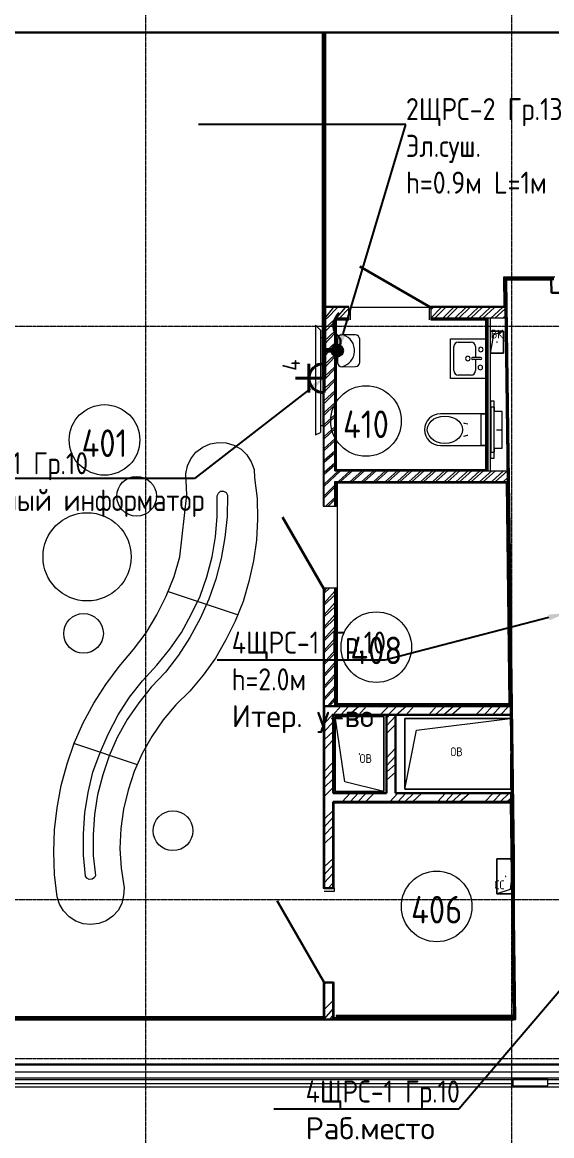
# Model space of a CAD drawing. Header units: millimetres. Extents: x -32 to 417638015, y -35 to 175284279.
# Drawn here: x 417392269 to 417398270, y 175230904 to 175243525 of the extents above; entities that cross this region are included whole.
import ezdxf
from ezdxf import colors
from ezdxf.entities.mleader import LeaderData, LeaderLine
from ezdxf.math import Vec2, Vec3

# ---------------------------------------------------------------- set-up
doc = ezdxf.new("R2010")
doc.units = ezdxf.units.MM
doc.linetypes.add('ADSK_Линия сетки', pattern=[25, 20, -2.5, 0, -2.5])
for name, color, linetype, lineweight in [('_ЭМ_гофра', 5, 'Continuous', 60), ('Аннотация', 7, 'Continuous', 18), ('Двери', 7, 'Continuous', 9), ('Обобщенные модели', 7, 'Continuous', 18), ('Оси', 253, 'Continuous', 9), ('Перекрытие', 7, 'Continuous', 18), ('Сантехника', 7, 'Continuous', 18), ('Стены наружные', 7, 'Continuous', 18), ('Стены несущие', 7, 'Continuous', 30), ('Стены отделка', 7, 'Continuous', 30), ('Стены штриховка', 7, 'Continuous', 9), ('ТХ', 5, 'Continuous', 0), ('ТХ_Задание ЭОМ_СС', 6, 'Continuous', 0), ('ШТРИХОВКА', 252, 'Continuous', 15), ('ЭМ', 5, 'Continuous', 40), ('ЭМ_Лоток 1_2', 162, 'Continuous', 30), ('ЭОМ_Кабель Быт. розеток', 5, 'Continuous', 30), ('ЭОМ_Кабельный вывод', 1, 'Continuous', 35)]:
    doc.layers.add(name, color=color, linetype=linetype, lineweight=lineweight)
doc.layers.add('_ЭМ_Надписи', color=7, linetype='Continuous')
doc.layers.add('Линии', color=7, linetype='Continuous', lineweight=9, true_color=0x00a600)
doc.styles.add('GOST Common', font='GOST_Common.ttf', dxfattribs={"width": 0.9, "height": 349.9999999999996})
doc.styles.add('GOST Common_4', font='GOST_Common.ttf', dxfattribs={"width": 0.9, "height": 199.9999999999999})
doc.styles.add('ЭОМ', font='isocpeur.ttf', dxfattribs={"width": 0.85, "height": 250})
doc.linetypes.add('Cable in the tray', pattern='A,5,[130,ltypeshp.shx,S=1,R=0,X=0,Y=0],1.5,[130,ltypeshp.shx,S=1.5,R=90,X=0,Y=-1],1,[130,ltypeshp.shx,S=1,R=0,X=0.5,Y=0],5', length=12.5)
pattern_1 = [(45, (591.9394108331762, 243.9018102923292), (-269.4076836320746, 269.4076836320746), []), (45, (681.7420108331135, 243.9018102923292), (-269.4076836320746, 269.4076836320746), []), (45, (771.5446108331671, 243.9018102923292), (-269.4076836320746, 269.4076836320746), []), (45, (861.3474108331138, 243.9018102923292), (-269.4076836320746, 269.4076836320746), [])]

# ---------------------------------------------------------------- blocks, each defined once
blk = doc.blocks.new('_ЭМ_ТХ2_4 Этаж')
at = {"layer": 'ТХ', "color": 8}
for p, q in [((11396.96538621645, 8259.01094067283), (11426.96538621645, 8259.01094067283)), ((11426.96538621645, 7259.01094067283), (11426.96538621645, 8259.01094067283)), ((11396.96538621645, 7259.01094067283), (11426.96538621645, 7259.01094067283)), ((9927.558071790816, 6883.133984066386), (9984.417241203511, 6957.763812699806)), ((9984.417241203511, 6957.763812699806), (10062.03015762352, 7012.803969241344)), ((10062.03015762352, 7012.803969241344), (10144.79057717347, 7050.910072500585)), ((10144.79057717347, 7050.910072500585), (10235.93615612012, 7067.516656805485)), ((10235.93615612012, 7067.516656805485), (10327.66377252468, 7063.951531560728)), ((10327.66377252468, 7063.951531560728), (10415.40796071533, 7036.977040499201)), ((10415.40796071533, 7036.977040499201), (10495.93106442521, 6991.158649292804)), ((10495.93106442521, 6991.158649292804), (10561.42996171495, 6927.824167345898)), ((9889.542802523327, 6801.283070952079), (9927.558071790816, 6883.133984066386)), ((10561.42996171495, 6927.824167345898), (10611.90465258478, 6846.973594658557)), ((10611.90465258478, 6846.973594658557), (10645.44529017212, 6760.975518841602)), ((9870.37143340084, 6712.211073356812), (9889.542802523327, 6801.283070952079)), ((9881.921348567557, 6473.388215028404), (9870.37143340084, 6712.211073356812)), ((10645.44529017212, 6760.975518841602), (10649.68328686641, 6667.9200930324)), ((10649.68328686641, 6667.920093032415), (10678.16725531564, 6434.244737833724)), ((9802.761921251193, 5772.271315440797), (9881.921348567557, 6473.388215028404)), ((10225.42334418249, 6463.111491645075), (10238.53770373974, 6492.99616999607)), ((10225.93248114319, 6230.18190839309), (10225.42334418249, 6463.111491645075)), ((10238.53770373974, 6492.99616999607), (10262.69284150327, 6516.98757327073)), ((10262.69284150327, 6516.98757327073), (10298.47079493076, 6514.9139919195)), ((10298.47079493076, 6514.9139919195), (10328.35547328182, 6501.799632362061)), ((10328.35547328182, 6501.799632362061), (10343.21594521304, 6471.169182064303)), ((10343.21594521304, 6471.169182064303), (10337.83180709733, 6227.198820606223)), ((10678.16725531564, 6434.244737833709), (10681.91404854352, 6196.749688909927)), ((10206.2699085543, 5996.670287683184), (10225.93248114319, 6230.18190839309)), ((10337.83180709733, 6227.198820606223), (10313.60376883671, 5990.44954362922)), ((10681.91404854352, 6196.749688909927), (10670.05459789358, 5961.910258795499)), ((10167.76343582032, 5770.379751454224), (10206.2699085543, 5996.670287683199)), ((10313.60376883674, 5990.449543629205), (10269.20402102632, 5753.118229194195)), ((10670.05459789358, 5961.910258795484), (10638.02343769395, 5726.488791223004)), ((9736.280617028766, 5546.726551158601), (9802.761921251193, 5772.271315440754)), ((10109.0852535367, 5543.507177767402), (10167.76343582032, 5770.379751454224)), ((10269.20402102629, 5753.11822919421), (10209.19802933815, 5518.442533568479)), ((10638.02343769395, 5726.488791223004), (10585.8205679447, 5490.485286192721)), ((9646.38994698957, 5325.165215090252), (9736.280617028766, 5546.726551158601)), ((10031.56317110822, 5323.855688561656), (10109.0852535367, 5543.507177767402)), ((10209.19802933815, 5518.442533568465), (10130.34813750512, 5290.987922423796)), ((10585.82056794473, 5490.485286192765), (10519.33926372224, 5264.940521910437)), ((9542.22084247705, 5114.062619770062), (9646.38994698957, 5325.165215090252)), ((9671.290113068651, 5377.131208393766), (10461.56984424306, 5114.189079290678)), ((9931.95953226753, 5115.990749508681), (10031.56317110822, 5323.855688561656)), ((10130.34813750512, 5290.987922423796), (10032.65434552683, 5070.754395760028)), ((10519.33926372224, 5264.940521910437), (10429.44859368299, 5043.379185842117)), ((9419.207837819558, 4910.181108930978), (9542.22084247705, 5114.062619770077)), ((9821.315115220757, 4914.01908553204), (9931.95953226753, 5115.990749508681)), ((10032.65434552683, 5070.754395760028), (9916.116653403646, 4857.741953577337)), ((10429.44859368299, 5043.379185842117), (10325.27948917059, 4832.276590522029)), ((9278.678742421645, 4721.323804511689), (9419.207837819558, 4910.181108930978)), ((9688.589141761826, 4723.833971708169), (9821.315115220757, 4914.01908553204)), ((9916.116653403646, 4857.741953577337), (9785.300526807288, 4655.188252142805)), ((10325.27948917056, 4832.276590522044), (10205.50414078025, 4623.829614011091)), ((9113.41247180241, 4528.646806367396), (9278.678742421645, 4721.323804511689)), ((9541.5847338296, 4544.107598632443), (9688.589141761826, 4723.833971708169)), ((9378.974082019588, 4367.036844366099), (9541.5847338296, 4544.107598632443)), ((9785.300526807288, 4655.188252142805), (9640.205965737608, 4463.093291456389)), ((10205.50414078025, 4623.829614011076), (10068.21270164958, 4430.406843920078)), ((8962.424635656353, 4325.511067474945), (9113.41247180241, 4528.646806367396)), ((9640.205965737608, 4463.093291456389), (9478.923123332293, 4293.825659128939)), ((10068.21270164958, 4430.406843920093), (9916.642828045558, 4247.442814577284)), ((8825.715233983472, 4111.916587834305), (8962.424635656353, 4325.511067474945)), ((9230.641864682839, 4179.507349351494), (9378.974082019588, 4367.036844366099)), ((9478.923123332293, 4293.825659128939), (9336.484181071864, 4117.336942320428)), ((9104.39120375819, 3980.191304184118), (9230.641864682839, 4179.507349351494)), ((9916.642828045617, 4247.442814577327), (9758.015604449378, 4093.781426127607)), ((8707.84973245574, 3891.101023712676), (8825.715233983472, 4111.916587834305)), ((9336.484181071864, 4117.336942320413), (9203.758207612904, 3927.151828496557)), ((9758.015604449378, 4093.781426127607), (9612.339005921822, 3921.858174990819)), ((8992.418977306748, 3770.416518268496), (9104.39120375819, 3980.191304184118)), ((9203.758207612904, 3927.151828496557), (9093.113790565985, 3725.180164519872)), ((9612.339005921822, 3921.858174990819), (9484.178498134512, 3734.910717434075)), ((8604.262665401213, 3659.826718842887), (8707.84973245574, 3891.101023712676)), ((8899.29065100028, 3553.420647871942), (8992.418977306748, 3770.416518268496)), ((9093.113790565985, 3725.180164519887), (9001.313273664302, 3515.987416062228)), ((9484.178498134512, 3734.910717434075), (9374.861890492379, 3540.742175396372)), ((8524.084964163427, 3424.568985759295), (8604.262665401213, 3659.826718842887)), ((8607.502265415387, 3655.260447362438), (9317.840930338076, 3417.964999916221)), ((8817.203102900006, 3330.531502398939), (8899.29065100028, 3553.420647871928)), ((9374.861890492379, 3540.742175396372), (9284.389182995219, 3339.352548877723)), ((8458.185697398789, 3178.852511927325), (8524.084964163427, 3424.568985759295)), ((9001.313273664302, 3515.987416062228), (8928.356656907534, 3299.573583123696)), ((8761.762576883659, 3099.093463040423), (8817.203102900006, 3330.531502398939)), ((8928.356656907534, 3299.573583123696), (8869.678474623972, 3072.701009436845)), ((9284.389182995219, 3339.352548877723), (9215.998031910218, 3126.176372206159)), ((8411.13033077927, 2925.914953614571), (8458.185697398789, 3178.852511927325)), ((8726.493760416924, 2868.237461139768), (8761.762576883659, 3099.093463040437)), ((8869.678474623972, 3072.701009436831), (8835.737467561936, 2849.648129475099)), ((9215.998031910218, 3126.176372206159), (9163.213124703092, 2910.344576725562)), ((8381.009017442266, 2678.124898431459), (8411.13033077927, 2925.914953614571)), ((9163.213124703092, 2910.344576725562), (9133.837583312765, 2690.529353030928)), ((8710.068844095164, 2630.160374758125), (8726.493760416924, 2868.237461139768)), ((8835.737467561907, 2849.648129475114), (8820.640360644727, 2619.374165032394)), ((8374.297069922002, 2426.351415034485), (8381.009017442266, 2678.124898431459)), ((9133.837583312765, 2690.529353030943), (9123.30594206741, 2463.493044855364)), ((8709.250171651278, 2389.427669567231), (8710.068844095164, 2630.160374758139)), ((8820.640360644727, 2619.374165032394), (8821.149497605453, 2386.444581780364)), ((8383.191366279556, 2171.922312828305), (8374.297069921973, 2426.3514150345)), ((9123.30594206744, 2463.49304485535), (9137.511476043466, 2240.276430404891)), ((8733.168674428802, 2152.514658101412), (8709.250171651278, 2389.427669567245)), ((8821.149497605453, 2386.444581780364), (8846.39580978753, 2157.334692253455)), ((8412.25737218684, 1918.075248080044), (8383.191366279585, 2171.92231282829)), ((8749.356955764582, 2129.687329742548), (8733.168674428802, 2152.514658101412)), ((8846.39580978753, 2157.334692253455), (8834.609259634803, 2135.253135841398)), ((9137.511476043495, 2240.276430404876), (9171.888719569135, 2017.641853412279)), ((8774.67616844378, 2113.335313917967), (8749.356955764582, 2129.687329742548)), ((8807.216465604171, 2115.827198238461), (8774.67616844378, 2113.335313917967)), ((8834.609259634803, 2135.253135841398), (8807.216465604171, 2115.827198238461)), ((8437.994887835288, 1833.404981667612), (8412.25737218684, 1918.075248080029)), ((9165.085938057338, 1930.479702679513), (9145.914568934764, 1841.407705084115)), ((9171.888719569135, 2017.641853412279), (9165.085938057338, 1930.479702679513)), ((8485.23192243799, 1757.119874652155), (8437.994887835288, 1833.404981667612)), ((9145.914568934764, 1841.407705084115), (9104.661643399915, 1764.122257641517)), ((8546.165354055905, 1690.547736438079), (8485.23192243799, 1757.119874652155)), ((8622.122992093908, 1641.491688964408), (8546.165354055905, 1690.547736438079)), ((8705.30171461284, 1611.279541635711), (8622.122992093908, 1641.491688964408)), ((8968.279710704606, 1646.82086007722), (8882.28163488771, 1613.280222489891)), ((9041.327161453082, 1698.623360351776), (8968.279710704606, 1646.82086007722)), ((9104.661643399915, 1764.122257641517), (9041.327161453082, 1698.623360351776)), ((8792.463865345635, 1604.476760123885), (8705.30171461284, 1611.279541635711)), ((8882.28163488771, 1613.280222489891), (8792.463865345635, 1604.476760123885))]:
    blk.add_line(p, q, dxfattribs=at)
for points in [[(11340.39684372153, 8395.579483167756), (11340.39684372153, 7155.579483167756), (11396.96538621645, 7179.01094067283)], [(11340.39684372153, 8395.579483167756), (11396.96538621645, 8339.01094067283), (11396.96538621645, 7179.01094067283)]]:
    blk.add_lwpolyline(points, dxfattribs=at)
blk.add_lwpolyline([(11843.08087169765, 7978.329382082902), (11840.54563207093, 8238.112275830135, 0.414213562373095), (11790.06008258694, 8287.621964713227), (11637.20745525638, 8286.130265116428, 0.414213562373095), (11587.69776640309, 8235.64471563274), (11590.23300602982, 7975.861821885506, 0.414213562373095), (11640.7185555138, 7926.352133002414), (11793.57118281456, 7927.843832598923, 0.414213562373095)], format="xyb", close=True, dxfattribs=at)
for centre, radius in [((9312.361533906835, 6458.01688193834), 225), ((8751.127101035148, 5771.394057775135), 500), ((8710.491366034665, 4903.350064340731), 225), ((9724.587476981396, 2666.722851359707), 225)]:
    blk.add_circle(centre, radius, dxfattribs=at)
blk.add_arc((11595.13019803348, 8108.98044744596), 187.6203580277616, 283.2113227835516, 70.94240117639345, dxfattribs=at)
blk = doc.blocks.new('План 4 этажа')
at = {"layer": 'Стены штриховка'}
h = blk.add_hatch(dxfattribs=at)
h.set_pattern_fill('ANSI32', color=8, scale=10)
h.set_pattern_definition([(45, (591.9394108330598, 132.3703569034697), (-67.35192090801866, 67.35192090801866), []), (45, (636.8407108330866, 132.3703569034697), (-67.35192090801866, 67.35192090801866), [])])
h.paths.add_polyline_path([(5807.970150088076, 8715.912750964751), (5807.970150088076, 8835.912750964751), (5530.470150088076, 8835.912750964751), (5530.470150088076, 8715.912750964751)])
h.paths.add_polyline_path([(7578.341640340164, 8835.912750964868), (6737.970150088076, 8835.912750964751), (6737.970150088076, 8715.912750964751), (7579.899049660773, 8715.912750964751)])
h = blk.add_hatch(dxfattribs=at)
h.set_pattern_fill('ANSI32', color=8, scale=10)
h.set_pattern_definition([(45, (567.4295210255077, 132.3703569034697), (-67.35192090801866, 67.35192090801866), []), (45, (612.3308210254181, 132.3703569034697), (-67.35192090801866, 67.35192090801866), [])])
h.paths.add_polyline_path([(5650.470150088076, 4317.901810292329), (5650.470150088076, 5653.121513357793), (5530.960260280408, 5653.121513357793), (5530.960260280408, 4317.901810292387)])
h.paths.add_polyline_path([(5530.960260280408, 6583.121513357793), (5650.470150088076, 6583.121513357793), (5650.470150088076, 6864.322410857887), (7603.311217102339, 6864.489354914927), (7602.986540456652, 6984.489354914927), (5650.470150088076, 6984.322410857887), (5650.470150088076, 8715.912750964751), (5530.960260280408, 8715.912750964751), (5530.960260280408, 7126.201654156554)])
at = {"layer": 'Стены штриховка', "lineweight": 9}
h = blk.add_hatch(dxfattribs=at)
h.set_pattern_fill('ANSI34', color=8, scale=20)
h.set_pattern_definition(pattern_1)
h.paths.add_polyline_path([(5570.470150088076, 764.9999999999418), (5630.47015008796, 764.9999999999418), (5630.470150088076, 1183.210109601903), (5530.470150088076, 1183.210109601903), (5530.470150088076, 764.9999999999418)])
h.paths.add_polyline_path([(5570.470150088076, 2253.210109601903), (5630.470150088076, 2253.210109601903), (5630.470150088076, 4317.901810292387), (5530.470150088076, 4317.901810292387), (5530.470150088076, 2253.210109601903)])
h = blk.add_hatch(dxfattribs=at)
h.set_pattern_fill('ANSI34', color=8, scale=20)
h.set_pattern_definition(pattern_1)
h.paths.add_polyline_path([(6800.029083535774, 4217.901810292329), (7638.276084355894, 4217.901810292329), (7636.978243255406, 4317.901810292329), (5630.470150088076, 4317.901810292387), (5630.470150088076, 4217.901810292329), (6443.98658519832, 4217.901810292329)])
h = blk.add_hatch(dxfattribs=at)
h.set_pattern_fill('ANSI34', color=8, scale=20)
h.set_pattern_definition(pattern_1)
h.paths.add_polyline_path([(6236.470150088076, 3331.901810292387), (6336.470150088076, 3331.901810292387), (6336.470150088076, 4217.901810292329), (6236.470150088076, 4217.901810292329), (6236.470150088076, 3671.503212911543)])
h = blk.add_hatch(dxfattribs=at)
h.set_pattern_fill('ANSI34', color=8, scale=20)
h.set_pattern_definition(pattern_1)
h.paths.add_polyline_path([(7574.284007989103, 3231.901810292387), (7650.119121686555, 3231.901810292387), (7649.774956506677, 3331.901810292387), (5630.470150088076, 3331.901810292387), (5630.470150088076, 3231.901810292387), (7285.988416353008, 3231.901810292387)])
at = {"layer": 'Двери', "color": 8, "lineweight": 30}
for p, q in [((6737.970150088076, 8835.912750965741), (5932.566524568538, 9300.912750965741)), ((5520.470150087116, 5653.121513357793), (5055.470150087116, 6458.525138877332)), ((5530.470150087116, 1183.210109601903), (4995.470150087116, 2109.857291651249))]:
    blk.add_line(p, q, dxfattribs=at)
at = {"layer": 'Линии', "color": 8}
for centre in [(6003.635014859319, 7549.866422409948), (3039.737527899735, 7335.158197339566), (6120.499790140719, 4986.420746232674), (6804.642399273172, 2047.22841535887)]:
    blk.add_circle(centre, 400, dxfattribs=at)
at = {"layer": 'Обобщенные модели', "color": 8}
for p, q in [((7413.963984564878, 8568.90181029233), (7563.963984564878, 8568.90181029233)), ((7563.963984564878, 8568.90181029233), (7413.963984564878, 8568.90181029233)), ((7413.963984564878, 8318.90181029233), (7451.463984564878, 8531.40181029233)), ((7451.463984564878, 8531.40181029233), (7563.963984564878, 8568.90181029233)), ((7563.963984564878, 8568.90181029233), (7563.963984564878, 8318.90181029233)), ((7563.963984564878, 8318.90181029233), (7563.963984564878, 8568.90181029233)), ((7563.963984564878, 8318.90181029233), (7413.963984564878, 8318.90181029233)), ((7413.963984564878, 8318.90181029233), (7563.963984564878, 8318.90181029233)), ((5654.470150088076, 4201.424894801225), (6204.470150088076, 4201.424894801225)), ((5654.470150088076, 3351.424894801225), (5654.470150088076, 4201.424894801225)), ((5764.470150088076, 3461.424894801225), (5654.470150088076, 4201.424894801225)), ((5654.470150088076, 4201.424894801225), (5654.470150088076, 3351.424894801225)), ((6204.470150088076, 4201.424894801225), (5654.470150088076, 4201.424894801225)), ((6204.470150088076, 4201.424894801225), (6204.470150088076, 3351.424894801225)), ((6204.470150088076, 3351.424894801225), (6204.470150088076, 4201.424894801225)), ((6443.98658519832, 3377.901810292329), (6443.98658519832, 4177.901810292387)), ((6443.98658519832, 4177.901810292387), (7638.795220796135, 4177.901810292387)), ((7638.795220796135, 4177.901810292387), (6443.98658519832, 4177.901810292387)), ((6443.98658519832, 4177.901810292387), (6443.98658519832, 3377.901810292329)), ((6577.319918531648, 4044.568476959015), (7638.803629112925, 4177.253940781695)), ((6443.98658519832, 3377.901810292329), (6577.319918531648, 4044.568476959015)), ((7643.98658519832, 3777.901810292678), (7643.98658519832, 3377.901810292329)), ((7643.98658519832, 3377.901810292329), (7643.98658519832, 3777.901810292678)), ((6204.470150088076, 3351.424894801225), (5764.470150088076, 3461.424894801225)), ((6204.470150088076, 3351.424894801225), (5654.470150088076, 3351.424894801225)), ((5654.470150088076, 3351.424894801225), (6204.470150088076, 3351.424894801225)), ((7643.98658519832, 3377.901810292329), (6443.98658519832, 3377.901810292329)), ((6443.98658519832, 3377.901810292329), (7643.98658519832, 3377.901810292329)), ((7486.939410833176, 2188.259982552321), (7486.939410833176, 2588.259982552321)), ((7486.939410833176, 2588.259982552321), (7647.425235195653, 2588.259982552321)), ((7647.425235195653, 2588.259982552321), (7486.939410833176, 2588.259982552321)), ((7486.939410833176, 2588.259982552321), (7486.939410833176, 2188.259982552321)), ((7650.716083780935, 2334.696693186648), (7636.939410833176, 2238.259982552321)), ((7636.939410833176, 2238.259982552321), (7486.939410833176, 2188.259982552321)), ((7652.616599597852, 2188.259982552321), (7486.939410833176, 2188.259982552321)), ((7486.939410833176, 2188.259982552321), (7652.616599597852, 2188.259982552321))]:
    blk.add_line(p, q, dxfattribs=at)
for centre, radius, start, end in [((7488.963984564878, 8443.90181029233), 2.500000000000002, 0, 180), ((7488.963984564878, 8443.90181029233), 2.500000000000002, 180, 0), ((7488.963984564878, 8443.90181029233), 2.499999999999999, 59.99999999993758, 165.0000000007444), ((7488.963984564878, 8443.90181029233), 2.500000000000002, 194.9999999992556, 270), ((7488.963984564878, 8443.90181029233), 2.499999999999998, 300.0000000000624, 0), ((5929.470150088076, 3776.424894801225), 2.500000000000002, 90, 270), ((5929.470150088076, 3776.424894801225), 2.499999999999999, 149.9999999999376, 254.9999999997233), ((5929.470150088076, 3776.424894801225), 2.500000000000002, 270, 90), ((5929.470150088076, 3776.424894801225), 2.499999999999998, 30.00000000006242, 90), ((5929.470150088076, 3776.424894801225), 2.500000000000002, 285.0000000002767, 0), ((7043.98658519832, 3777.901810292387), 2.500000000000002, 0, 180), ((7043.98658519832, 3777.901810292387), 2.500000000000002, 180, 0), ((7043.98658519832, 3777.901810292387), 2.499999999999999, 59.99999999993758, 165.0000000007444), ((7043.98658519832, 3777.901810292387), 2.500000000000002, 194.9999999992556, 270), ((7043.98658519832, 3777.901810292387), 2.499999999999998, 300.0000000000624, 0), ((7586.939410833176, 2388.259982552321), 2.500000000000002, 0, 180), ((7586.939410833176, 2388.259982552321), 2.499999999999998, 120.0000000000624, 180), ((7586.939410833176, 2388.259982552321), 2.500000000000002, 180, 0), ((7586.939410833176, 2388.259982552321), 2.499999999999999, 239.9999999999376, 345.0000000007444), ((7586.939410833176, 2388.259982552321), 2.500000000000002, 14.99999999925556, 90)]:
    blk.add_arc(centre, radius, start, end, dxfattribs=at)
at = {"layer": 'Оси', "color": 8, "linetype": 'ADSK_Линия сетки'}
for p, q in [((3506.504763871431, -3353.100552087475), (3506.50476387149, 43685.8332947591)), ((7656.504763871431, -3353.100552087475), (7656.50476387149, 21427.46322118852)), ((-10052.17750458437, 8624.489036623097), (56511.79228884453, 8624.489036622923)), ((-10052.17750458437, 2124.489036623097), (51155.03272199619, 2124.489036622923)), ((-10052.17750458437, 324.4890366230975), (51155.03272199613, 324.4890366229229))]:
    blk.add_line(p, q, dxfattribs=at)
at = {"layer": 'Перекрытие', "color": 8}
for p, q in [((6722.576229767175, 8835.912750964751), (5822.576229767175, 8835.912750964751)), ((5822.576229767175, 8835.912750964751), (5822.576229767175, 8697.912750964751)), ((6722.576229767175, 8697.912750964751), (6722.576229767175, 8835.912750964751)), ((5642.470150088076, 2218.210109601903), (5530.470150088076, 2218.210109601903)), ((5642.470150088076, 2253.210109601903), (5642.470150088076, 2218.210109601903)), ((5642.470150088076, 793.4999999999418), (5642.470150088076, 784.883076212951))]:
    blk.add_line(p, q, dxfattribs=at)
at = {"layer": 'Сантехника', "color": 8}
for p, q in [((6959.870150087998, 8483.012750964786), (7358.963984564893, 8483.012750964786)), ((6959.870150087998, 8033.012750964786), (6959.870150087998, 8483.012750964786)), ((6959.870150088012, 8033.012750964786), (6959.870150088012, 8483.012750964786)), ((6959.870150088012, 8483.012750964786), (7358.963984564893, 8483.012750964786)), ((6997.970150088004, 8121.91275096481), (6997.970150088004, 8394.112750964763)), ((7048.770150088007, 8444.912750964751), (7194.770150087992, 8444.912750964751)), ((7245.570150087995, 8394.112750964763), (7245.570150087995, 8270.712750964798)), ((7302.720150088004, 8270.712750964798), (7210.670150088001, 8270.712750964798)), ((7302.720150088004, 8245.312750964775), (7210.670150088001, 8245.312750964775)), ((7245.570150087995, 8245.312750964775), (7245.570150087995, 8121.912750964751)), ((7358.963984564893, 8033.012750964786), (6959.870150087998, 8033.012750964786)), ((7358.963984564893, 8033.012750964786), (6959.870150088012, 8033.012750964786)), ((7194.770150088007, 8071.112750964763), (7048.770150088007, 8071.112750964763)), ((7420.470150088062, 7123.97527534375), (7420.470150088062, 7778.97527534375)), ((7420.470150088062, 7778.97527534375), (7451.470150088076, 7778.97527534375)), ((7460.470150088047, 7706.47527534375), (7420.470150088062, 7706.47527534375)), ((7420.470150088062, 7706.47527534375), (7420.470150088062, 7196.475275448232)), ((7451.470150088076, 7778.97527534375), (7451.470150088076, 7123.97527534375)), ((7460.470150088047, 7659.47527534375), (7460.470150088047, 7706.47527534375)), ((7358.963984564965, 7631.475378120958), (6847.649348599502, 7631.475378120958)), ((7310.726118986364, 7271.475172462116), (7310.726118986349, 7631.475378225441)), ((7310.726118986349, 7631.475378225441), (7358.963984564965, 7631.475378225441)), ((7545.470150088076, 7659.47527534375), (7460.470150088047, 7659.47527534375)), ((7545.470150088076, 7243.475275448232), (7545.470150088076, 7659.47527534375)), ((7483.770150088079, 7451.47527534375), (7551.770150088079, 7451.47527534375)), ((6847.649348599502, 7271.475172566599), (7358.963984564965, 7271.475172566599)), ((7358.963984564965, 7271.475172462116), (7310.726118986364, 7271.475172462116)), ((7420.470150088062, 7196.475275448232), (7460.470150088062, 7196.475275448232)), ((7460.470150088062, 7243.475275448232), (7545.470150088076, 7243.475275448232)), ((7460.470150088062, 7196.475275448232), (7460.470150088062, 7243.475275448232)), ((7451.470150088076, 7123.97527534375), (7420.470150088062, 7123.97527534375))]:
    blk.add_line(p, q, dxfattribs=at)
at = {"layer": 'Сантехника', "color": 8, "flags": 128}
for points in [[(6698.226118986349, 7451.47527534375), (6703.240536549987, 7485.966020106978), (6718.032345405867, 7518.72725490696), (6741.859822492755, 7548.116194631846), (6773.528158614616, 7572.659155126312), (6811.449371162846, 7591.125449868618), (6853.721932195098, 7602.589101731952), (6898.226118986364, 7606.47527534375), (6942.730305777615, 7602.589101731952), (6985.002866809868, 7591.125449868618), (7022.924079358098, 7572.659155126312), (7054.592415479958, 7548.116194631846), (7078.419892566846, 7518.72725490696), (7093.211701422726, 7485.966020106978), (7098.226118986349, 7451.47527534375)], [(7098.226118986349, 7451.47527534375), (7093.211701422726, 7416.984530580521), (7078.419892566846, 7384.223295780539), (7054.592415479958, 7354.834356055653), (7022.924079358112, 7330.291395561246), (6985.002866809868, 7311.825100818882), (6942.730305777615, 7300.361448955606), (6898.226118986364, 7296.47527534375), (6853.721932195098, 7300.361448955606), (6811.449371162846, 7311.825100818882), (6773.528158614616, 7330.291395561246), (6741.859822492755, 7354.834356055653), (6718.032345405867, 7384.223295780539), (6703.240536549987, 7416.984530580521), (6698.226118986349, 7451.47527534375)], [(7158.50265065438, 7513.214677282202), (7123.083416986483, 7523.135970519157), (7114.453677301048, 7526.470870821388)], [(7114.453677301048, 7376.479679866112), (7155.854201232127, 7389.199814115243), (7158.50265065438, 7389.735873405356)]]:
    blk.add_lwpolyline(points, dxfattribs=at)
at = {"layer": 'Сантехника', "color": 8}
for centre, radius, start, end in [((7048.770150088007, 8394.112750964763), 50.79999999999815, 90, 180), ((7194.770150087992, 8394.112750964763), 50.80000000000857, 0, 90), ((7304.838081295311, 8359.612750964763), 25.40000000000009, 90, 270), ((7304.838081295311, 8359.612750964763), 25.40000000000006, 270, 90), ((7157.524748974363, 8258.012750964786), 25.39999999999974, 90, 270), ((7157.524748974363, 8258.012750964786), 25.39999999999975, 270, 90), ((7210.670150088001, 8258.012750964786), 12.7, 90, 270), ((7302.720150088004, 8258.012750964786), 12.69999999999998, 270, 90), ((7048.770150088007, 8121.91275096481), 50.79999999999966, 180, 270), ((7194.770150088007, 8121.912750964751), 50.79999999999239, 270, 0), ((7299.641356534004, 8156.412750964751), 25.40000000000017, 90, 270), ((7299.641356534004, 8156.412750964751), 25.40000000000017, 270, 90), ((6847.649348599502, 7451.475275291537), 180.0001028294098, 90, 270)]:
    blk.add_arc(centre, radius, start, end, dxfattribs=at)
at = {"layer": 'Стены наружные', "color": 8}
for p, q in [((5680.470150088076, 4341.901810292387), (5680.470150088076, 6848.97527534375)), ((8525.073800769635, -1.164153218269348e-10), (0, 0)), ((7666.585749021731, 34.99999999988358), (988.9769278358435, 35)), ((8490.073800769635, 34.99999999988358), (8066.585749021731, 34.99999999988358))]:
    blk.add_line(p, q, dxfattribs=at)
at = {"layer": 'Стены несущие', "color": 8}
for p, q in [((8104.239377252641, 9155.435501668195), (7594.282323811087, 9148.817069433513)), ((7594.282323811087, 9148.817069433513), (7679.130935278139, 2611.143741675478)), ((8106.22890999075, 9002.139945119503), (8104.239377252641, 9155.435501668195)), ((13711.05515980918, 9002.139945119503), (8106.22890999075, 9002.139945119503)), ((7643.889484403888, 4317.901810292387), (5530.470150088076, 4317.901810292387)), ((5530.470150088076, 2253.210109601903), (5530.470150088076, 4317.901810292387)), ((7643.889484403888, 4217.901810292329), (7643.889484403888, 4317.901810292387)), ((5630.470150088076, 4217.901810292329), (7643.889484403888, 4217.901810292329)), ((5630.470150088076, 3331.901810292329), (5630.470150088076, 4217.901810292329)), ((6236.470150088076, 4217.901810292329), (6236.470150088076, 3331.901810292329)), ((6336.47015008796, 3331.901810292329), (6336.47015008796, 4217.901810292329)), ((6236.470150088076, 3331.901810292329), (5630.470150088076, 3331.901810292329)), ((7650.119121686555, 3331.901810292387), (6336.47015008796, 3331.901810292387)), ((7650.119121686555, 3231.901810292387), (7650.119121686555, 3331.901810292387)), ((5630.470150088076, 2253.210109601903), (5630.470150088193, 3233.499999999942)), ((5630.470150088076, 3231.901810292387), (7650.119121686555, 3231.901810292387)), ((7679.130935278139, 2611.143741675478), (7680.073800769635, 2611.155978571333)), ((7680.073800769635, 2611.155978571391), (7680.073800769635, 764.9999999999418)), ((5530.470150088076, 2253.210109601903), (5630.470150088076, 2253.210109601903)), ((5630.470150088076, 1183.210109601903), (5530.470150088076, 1183.210109601903)), ((5530.470150088076, 1183.210109601903), (5530.470150088076, 764.9999999999418)), ((5630.47015008796, 764.9999999999418), (5630.470150088076, 1183.210109601903)), ((7680.073800769635, 764.9999999999418), (761.3706112168729, 764.9999999999418)), ((253.7902037390741, 254.9999999999418), (8270.073800769635, 254.9999999999418))]:
    blk.add_line(p, q, dxfattribs=at)
at = {"layer": 'Стены отделка', "color": 8, "lineweight": 9}
for p, q in [((7561.889176765457, 9178.90181029233), (7566.18488881574, 8847.912750964751)), ((8141.939410833176, 9180.90181029233), (7563.863388375612, 9180.90181029233)), ((7574.019971467904, 9168.90181029233), (7683.08916531573, 765.0075429624412)), ((7574.019971467904, 9168.90181029233), (8131.939410833176, 9168.90181029233)), ((7574.279539689072, 9168.90181029233), (7574.279539689072, 9148.90181029233)), ((8131.939410833176, 9148.90181029233), (7574.279539689072, 9148.90181029233)), ((7594.282323810272, 9148.817069433513), (7574.284007989103, 9148.557523071358)), ((7703.087481136899, 765.2670893245959), (7594.282323810272, 9148.817069433513)), ((5518.470150088076, 8845.912750964751), (5518.470150088076, 6583.121513357793)), ((5807.970150088076, 8847.912750964751), (5520.470150088076, 8847.912750964751)), ((5530.470150088076, 8835.912750964751), (5530.470150088076, 8810.912750964751)), ((5807.970150088076, 8697.912750964751), (5807.970150088076, 8847.912750964751)), ((6737.970150088076, 8847.912750964751), (6737.970150088076, 8697.912750964751)), ((7566.18488881574, 8847.912750964751), (6737.970150088076, 8847.912750964751)), ((7373.963984564878, 8715.912750964751), (7373.963984564878, 6983.97527534375)), ((7413.963984564878, 6983.97527534375), (7413.963984564878, 8715.912750964751)), ((5658.470150088076, 6999.322410857887), (5658.47015008796, 8707.912750964751)), ((5668.470150088076, 8697.912750964751), (5807.970150088076, 8697.912750964751)), ((5668.470150088076, 6984.322410857887), (5668.470150088076, 8697.912750964751)), ((6737.970150088076, 8697.912750964751), (7358.963984564878, 8697.912750964751)), ((7358.963984564878, 8697.912750964751), (7358.963984564878, 6998.97527534375)), ((5650.470150088076, 6984.322410857887), (7602.372340787784, 6984.322410857887)), ((5668.470150088076, 6999.322410857887), (7358.963984564878, 6999.322410857887)), ((5650.470150088076, 6864.322410857887), (7603.929750108393, 6864.322410857887)), ((7603.99464216351, 6859.322410857887), (5656.470150088076, 6859.322410857887)), ((5668.470150088076, 6583.121513357793), (5668.470150088076, 6847.322410857887)), ((5668.470150088076, 6847.322410857829), (7592.154764623032, 6847.313358069572)), ((7592.154647151357, 6847.322410857887), (7624.639793976909, 4343.901810292329)), ((5518.470150088076, 6583.121513357793), (5668.470150088076, 6583.121513357793)), ((5518.470150088076, 5653.121513357852), (5518.470150088076, 2253.210109601903)), ((5668.470150088076, 5653.121513357793), (5518.470150088076, 5653.121513357793)), ((5668.470150088076, 4343.901810292329), (5668.470150088076, 5653.121513357793)), ((5650.470150088076, 4331.901810292329), (7636.796545501216, 4331.901810292329)), ((7624.639793976792, 4343.901810292329), (5668.470150088076, 4343.901810292329)), ((5642.470150088076, 3233.499999999942), (5630.470150088076, 3233.499999999942)), ((5642.470150088076, 3231.901810292387), (5642.470150088076, 3233.499999999942)), ((5642.470150088076, 2253.210109601903), (5642.470150088076, 3219.901810292387)), ((5642.470150088076, 3219.901810292387), (7639.227527946932, 3219.901810292387)), ((7639.227527946932, 3219.901810292387), (7670.504224123782, 809.9999999999418)), ((7651.072797607281, 3231.901810292387), (7650.119121686555, 3231.901810292387)), ((5518.470150088076, 2253.210109601903), (5530.470150088076, 2253.210109601903)), ((5630.470150088076, 2253.210109601903), (5642.470150088076, 2253.210109601903)), ((5530.470150088076, 1183.210109601903), (5518.470150088076, 1183.210109601903)), ((5518.470150088076, 1183.210109601903), (5518.470150088076, 796.9999999999418)), ((5642.470150088076, 1183.210109601903), (5630.470150088076, 1183.210109601903)), ((5642.470150088076, 793.4999999999418), (5642.470150088076, 1183.210109601903)), ((5518.470150088076, 796.9999999999418), (781.2186579528498, 796.9999999999418)), ((793.2758609296288, 784.9999999999418), (5530.470150088076, 784.9999999999418)), ((3211.247078515938, 784.9999999999418), (3211.247078515938, 796.9999999999418)), ((5630.470150088076, 793.4999999999418), (5642.470150088076, 793.4999999999418)), ((7683.089263211354, 784.9999999999418), (5630.470150088193, 784.9999999999418)), ((7670.504224123782, 809.9999999999418), (5664.470150088076, 809.9999999999418)), ((5664.470150088076, 809.9999999999418), (5664.470150088076, 797.9999999999418)), ((5664.470150088076, 797.9999999999418), (7676.71887320152, 797.9999999999418)), ((7676.71887320152, 797.9999999999418), (7676.71887320152, 809.9999999999418)), ((7676.71887320152, 809.9999999999418), (7680.073800769635, 809.9999999999418)), ((7680.073800769635, 764.9999999999418), (7683.089263211354, 764.9999999999418)), ((7683.08916531573, 765.0075429624412), (7703.087481136899, 765.2670893245959)), ((7683.089263211354, 764.9999999999418), (7683.089263211354, 784.9999999999418)), ((-0.4032654204638675, 170.5872263311176), (8355.073800769518, 170.5872263311176)), ((84.59673457965255, 84.99999999994179), (8440.073800769635, 84.99999999994179)), ((104.5018485983601, 104.9999999999418), (8420.073800769635, 104.9999999999418)), ((8066.585749021731, 84.99999999982538), (7666.585749021731, 84.99999999982538)), ((7666.585749021731, 84.99999999982538), (7666.585749021731, 14.99999999976717)), ((7666.585749021731, 14.99999999976717), (8066.585749021731, 14.99999999976717)), ((8066.585749021731, 14.99999999976717), (8066.585749021731, 84.99999999982538))]:
    blk.add_line(p, q, dxfattribs=at)
at = {"layer": 'Стены штриховка', "color": 8}
for p, q in [((7563.863388375612, 9180.90181029233), (7561.86321994348, 9180.90181029233)), ((7561.86321994348, 9180.90181029233), (7561.889176765457, 9178.90181029233)), ((8143.939410833176, 9178.90181029233), (7561.889176765457, 9178.90181029233)), ((7563.863388375612, 9180.90181029233), (7568.21101406985, 8845.912750964751)), ((5520.470150088076, 8847.912750964751), (5518.470150088076, 8847.912750964751)), ((5518.470150088076, 8847.912750964751), (5518.470150088076, 8845.912750964751)), ((5807.970150088076, 8845.912750964751), (5518.470150088076, 8845.912750964751)), ((5520.470150088076, 8847.912750964751), (5520.470150088076, 6583.121513357793)), ((5807.970150088076, 8835.912750964751), (5530.470150088076, 8835.912750964751)), ((7568.21101406985, 8845.912750964751), (6737.970150088076, 8845.912750964751)), ((7578.357583481935, 8835.912750965741), (6737.970150088076, 8835.912750965741)), ((5530.470150088076, 6583.121513357793), (5530.470150088076, 8810.912750964751)), ((5807.970150088076, 8715.912750964751), (5650.470150088076, 8715.912750964751)), ((5650.470150088076, 6984.322410857887), (5650.470150088076, 8715.912750964751)), ((7579.916634201072, 8715.912750964751), (6737.970150088076, 8715.912750964751)), ((7386.963984564878, 6983.97527534375), (7386.963984564878, 8715.912750964751)), ((5658.47015008796, 8707.912750964751), (5807.970150088076, 8707.912750964751)), ((6737.970150088076, 8707.912750964751), (7367.963984564994, 8707.912750964751)), ((7367.963984564994, 6991.47527534375), (7367.963984564994, 8707.912750964751)), ((5658.470150088076, 6993.322410857887), (5658.470150088076, 6999.322410857887)), ((5658.470150088076, 6993.322410857887), (7367.963984564994, 6993.322410857887)), ((5650.470150088076, 6583.121513357793), (5650.470150088076, 6864.322410857887)), ((5656.470150088076, 6583.121513357793), (5656.470150088076, 6859.322410857887)), ((5666.470150088076, 6583.121513357793), (5666.470150088076, 6849.322410857887)), ((7594.128463500296, 6849.31674626621), (5666.470150088076, 6849.322410857829)), ((7594.128389993683, 6849.322410857887), (7626.665919230902, 4341.901810292329)), ((5520.470150088076, 2253.210109601903), (5520.470150088076, 5653.121513357852)), ((5530.470150088076, 5653.121513357793), (5530.470150088076, 4203.427312441287)), ((5650.470150088076, 4317.901810292387), (5650.470150088076, 5653.121513357793)), ((5666.47015008796, 4341.901810292387), (5666.470150088076, 5653.121513357793)), ((7626.665919230785, 4341.901810292329), (5666.470150088076, 4341.901810292387)), ((5640.470150088076, 2253.210109601903), (5640.470150088076, 3233.499999999884)), ((5642.470150088076, 3231.901810292387), (5642.470150088076, 3221.901810292387)), ((5642.470150088076, 3221.901810292387), (7641.201739556971, 3221.901810292387)), ((7641.201739556971, 3221.901810292387), (7672.504392555798, 809.9999999998836)), ((5520.470150088076, 1183.210109601903), (5520.470150088076, 796.9999999999418)), ((5640.470150088076, 793.4999999999418), (5640.470150088076, 1183.210109601903)), ((5530.470150088076, 794.9999999999418), (781.2281691665994, 794.9999999999418)), ((5520.470150088076, 796.9999999999418), (5530.470150088076, 796.9999999999418)), ((5664.470150088076, 799.9999999999418), (7676.71887320152, 799.9999999999418)), ((7670.504224123782, 809.9999999999418), (7672.504392555798, 809.9999999998836))]:
    blk.add_line(p, q, dxfattribs=at)
at = {"layer": 'Аннотация', "color": 8, "lineweight": 9, "line_spacing_factor": 1.022765581104984}
for s, insert, char_height, width, attachment_point, style in [('\\pxt3.6,7.2,10.8,14.4,18,21.6,25.2,28.8,32.4,36,39.6,43.2,46.8,50.4,54,57.6,61.2,64.8,68.4,72,75.6,79.2,82.8,86.4,90,93.6,97.2,100.8,104.4,108,111.6,115.2;{ВК}', (7419.542099046754, 8585.36419932713), 100, 156.348, 1, 'GOST Common_4'), ('410', (6003.635014859319, 7512.9183021512), 312.5000000000001, 520.2111192702771, 5, 'GOST Common'), ('401', (3039.737527899735, 7298.210077080934), 312.5000000000001, 520.2111192702771, 5, 'GOST Common'), ('408', (6120.499790140719, 4949.472625974042), 312.5000000000001, 520.2111192702771, 5, 'GOST Common'), ('\\pxt3.6,7.2,10.8,14.4,18,21.6,25.2,28.8,32.4,36,39.6,43.2,46.8,50.4,54,57.6,61.2,64.8,68.4,72,75.6,79.2,82.8,86.4,90,93.6,97.2,100.8,104.4,108,111.6,115.2;{ОВ}', (6960.103367800126, 3850.483676484961), 100, 156.348, 1, 'GOST Common_4'), ('\\pxt3.6,7.2,10.8,14.4,18,21.6,25.2,28.8,32.4,36,39.6,43.2,46.8,50.4,54,57.6,61.2,64.8,68.4,72,75.6,79.2,82.8,86.4,90,93.6,97.2,100.8,104.4,108,111.6,115.2;{ОВ}', (5931.241939051193, 3773.778807335475), 100, 156.348, 1, 'GOST Common_4'), ('\\pxt3.6,7.2,10.8,14.4,18,21.6,25.2,28.8,32.4,36,39.6,43.2,46.8,50.4,54,57.6,61.2,64.8,68.4,72,75.6,79.2,82.8,86.4,90,93.6,97.2,100.8,104.4,108,111.6,115.2;{СС}', (7459.537450495758, 2341.916246933222), 100, 138.168, 1, 'GOST Common_4'), ('406', (6804.642399273172, 2010.280295100238), 312.5000000000001, 520.2111192702771, 5, 'GOST Common')]:
    blk.add_mtext(s, dxfattribs=dict(at, insert=insert, char_height=char_height, width=width, attachment_point=attachment_point, style=style))
blk = doc.blocks.new('Блок 4 розетки бытов.')
at = {"layer": 'ЭМ', "color": 5}
for p, q in [((0, 0), (-5.820766091346741e-11, 325.9532249087933)), ((-162.7321568817133, 173.5360174413072), (162.73215690098, 173.536017441249)), ((-162.7321568911429, 5.820766091346741e-11), (162.7321568911429, 0))]:
    blk.add_line(p, q, dxfattribs=at)
blk.add_arc((-1.164153218269348e-10, 10.46755168191157), 163.0684657580474, 356.3195877734547, 183.6804122265453, dxfattribs=at)
at = {"layer": 'ЭОМ_Кабель Быт. розеток', "color": 7, "insert": (83.81465314235538, 474.4406314855441), "char_height": 200, "attachment_point": 1, "style": 'ЭОМ'}
blk.add_mtext_dynamic_manual_height_columns('4', width=202.0950565887615, gutter_width=1250, heights=[0], dxfattribs=at)
blk = doc.blocks.new('*U801')
at = {"lineweight": -2}
h = blk.add_hatch(color=0, dxfattribs=at)
h.dxf.hatch_style = 1
edge = h.paths.add_edge_path()
edge.add_arc((0, 0), 64.99999999999999, 0, 360)
at = {"color": 0, "lineweight": -2}
blk.add_lwpolyline([(0, 0, -0.08936249028699324), (-56.97456346954949, -29.41709668970263, -0.1054592248489479), (-111.2652997080294, -34.2193553929513, -0.1873399643475958), (-171.9810262243399, -1.654433486256588, 0.1592570552632497), (-240.558377878956, 40.09204580356246, 0.1381598355351745), (-336.7434551163078, 35.89434097772137, 0.1214254163346998), (-429.1684163067308, -22.03386083686538)], format="xyb", dxfattribs=at)
blk.add_circle((0, 0), 64.99999999999999, dxfattribs=at)
at = {"color": 7, "style": 'GOST Common', "width": 0.9}
blk.add_attdef('ОБОРУДОВАНИЕ', (25.45192302420901, 114.7032888709673), '', height=250, dxfattribs=at)

msp = doc.modelspace()

# ---------------------------------------------------------------- linework, layer by layer
at = {"layer": '_ЭМ_гофра', "linetype": 'ByBlock'}
msp.add_lwpolyline([(417395691.429697, 175239494.6648479), (417395691.429697, 175243409.5324046)], dxfattribs=at)
at = {"layer": '_ЭМ_гофра', "linetype": 'ByBlock', "elevation": 128.5292663053444}
msp.add_lwpolyline([(417395841.3814659, 175239805.2604079), (417395691.429697, 175239805.2604079)], dxfattribs=at)
at = {"layer": 'ЭМ_Лоток 1_2', "linetype": 'Cable in the tray', "ltscale": 50}
msp.add_lwpolyline([(417391517.2819736, 175268196.7129518), (417391517.2819736, 175243409.5324046), (417432385.2666024, 175243409.5324046)], dxfattribs=at)

# ---------------------------------------------------------------- block references
at = {"layer": 'ТХ_Задание ЭОМ_СС', "lineweight": 50}
msp.add_blockref('_ЭМ_ТХ2_4 Этаж', (417384252.4643108, 175231694.5649611), dxfattribs=at)
at = {"layer": 'ШТРИХОВКА'}
msp.add_blockref('План 4 этажа', (417390160.9595469, 175231455.6631508), dxfattribs=at)
at = {"layer": 'ЭОМ_Кабель Быт. розеток', "rotation": 89.99999999999999}
msp.add_blockref('Блок 4 розетки бытов.', (417395691.429697, 175239490.8372117), dxfattribs=at)
at = {"layer": 'ЭОМ_Кабельный вывод', "lineweight": 30, "xscale": -1, "rotation": 90}
msp.add_blockref('*U801', (417395840.0806434, 175239803.5454086, 128.5292663053444), dxfattribs=at)

# ---------------------------------------------------------------- leaders
at = {"layer": '_ЭМ_Надписи', "color": 7, "ltscale": 5}
ml = msp.add_multileader_mtext('Standard', dxfattribs=at)
ml.set_content('{\\fGOST Common|b0|i0|c204|p34;\\W0.9;\\C256;2ЩРС-2\\fISOCPEUR|b0|i0|c204|p34;\\W0.85; Гр.13 Эл.суш.\\P\\fGOST Common|b0|i0|c0|p34;\\W0.9;h=\\fGOST Common|b0|i0|c204|p34;0\\fGOST Common|b0|i0|c0|p34;.\\fGOST Common|b0|i0|c204|p34;9м \\fGOST Common|b0|i0|c0|p34;L=1\\fGOST Common|b0|i0|c204|p34;м}', color=1, style='ЭОМ')
ml.set_leader_properties()
ml.build(insert=Vec2(0, 0))
ml.multileader.update_dxf_attribs({"text_left_attachment_type": 6, "text_right_attachment_type": 6, "dogleg_length": 0, "arrow_head_size": 200})
ctx = ml.context
ctx.base_point, ctx.char_height, ctx.arrow_head_size, ctx.landing_gap_size, ctx.plane_origin = Vec3(417396617.3634413, 175242366.001593), 250, 200, 0, Vec3(417370961.8824577, 175255582.4746312)
ctx.left_attachment, ctx.right_attachment = 6, 6
notes = []
notes.append((ctx, [(0, (1, 1, 0), (417396617.3634413, 175242366.001593), (1, 0), 0, [(0, [(417395847.5945088, 175239803.5454086)], 0, [])])]))
ctx.mtext.insert, ctx.mtext.width, ctx.mtext.defined_height, ctx.mtext.flow_direction = Vec3(417396617.3634413, 175242666.001593), 2326.268975297147, 545.6159617257083, 5
ml = msp.add_multileader_mtext('Standard', dxfattribs=at)
ml.set_content('{\\fGOST Common|b0|i0|c204|p34;\\W0.9;\\C256;4ЩРС-1\\fISOCPEUR|b0|i0|c204|p34;\\W0.85; Гр.10\\Pшкольный информатор\\P\\fGOST Common|b0|i0|c0|p34;\\W0.9;h=1.8\\fGOST Common|b0|i0|c204|p34;м}', color=1, style='ЭОМ')
ml.set_leader_properties()
ml.build(insert=Vec2(0, 0))
ml.multileader.update_dxf_attribs({"text_left_attachment_type": 6, "text_right_attachment_type": 6, "dogleg_length": 0, "arrow_head_size": 200})
ctx = ml.context
ctx.base_point, ctx.char_height, ctx.arrow_head_size, ctx.landing_gap_size, ctx.plane_origin = Vec3(417391267.5918705, 175238351.999627, -64.26463315267222), 250, 200, 0, Vec3(417372486.8790069, 175254464.6370355, -64.26463315267222)
ctx.left_attachment, ctx.right_attachment = 6, 6
notes.append((ctx, [(1, (1, 1, 0), (417394221.3418705, 175238351.999627, -64.26463315267222), (-1, 0), 0, [(0, [(417395691.429697, 175239494.6648479, -64.26463315267222)], 0, [])])]))
ctx.mtext.insert, ctx.mtext.width, ctx.mtext.defined_height, ctx.mtext.flow_direction = Vec3(417391267.5918705, 175238651.999627, -64.26463315267222), 3113.025245752809, 545.6159617257083, 5
ml = msp.add_multileader_mtext('Standard', dxfattribs=at)
ml.set_content('{\\fGOST Common|b0|i0|c204|p34;\\W0.9;\\C256;4ЩРС-1\\fISOCPEUR|b0|i0|c204|p34;\\W0.85; Гр.10\\Ph=2.0м\\P\\W1;\\C0;Итер. у-во}', color=1, style='ЭОМ')
ml.set_leader_properties()
ml.build(insert=Vec2(0, 0))
ml.multileader.update_dxf_attribs({"text_left_attachment_type": 6, "text_right_attachment_type": 6, "dogleg_length": 0, "arrow_head_size": 200})
ctx = ml.context
ctx.base_point, ctx.char_height, ctx.arrow_head_size, ctx.landing_gap_size, ctx.plane_origin = Vec3(417394643.0377831, 175236293.618457), 250, 200, 0, Vec3(417387247.2667753, 175244044.8522102)
ctx.left_attachment, ctx.right_attachment = 6, 6
notes.append((ctx, [(1, (1, 1, 0), (417396378.0377831, 175236293.618457), (-1, 0), 0, [(0, [(417398432.5275457, 175236828.5608221)], 0, [])])]))
ctx.mtext.insert, ctx.mtext.width, ctx.mtext.defined_height, ctx.mtext.flow_direction = Vec3(417394643.0377831, 175236618.618457), 2879.262652535923, 1412.549695420081, 5
ml = msp.add_multileader_mtext('Standard', dxfattribs=at)
ml.set_content('{\\fGOST Common|b0|i0|c0|p34;\\W0.9;\\C256;4\\fGOST Common|b0|i0|c204|p34;ЩРС\\fGOST Common|b0|i0|c0|p34;-1\\fISOCPEUR|b0|i0|c204|p34;\\W0.85; Гр.10\\P\\W1;\\C0;Раб.место учителя, ноутбук}', color=1, style='ЭОМ')
ml.set_leader_properties()
ml.build(insert=Vec2(0, 0))
ml.multileader.update_dxf_attribs({"text_left_attachment_type": 6, "text_right_attachment_type": 6, "dogleg_length": 0, "arrow_head_size": 200})
ctx = ml.context
ctx.base_point, ctx.char_height, ctx.arrow_head_size, ctx.landing_gap_size, ctx.plane_origin = Vec3(417395480.7392627, 175231204.6199336, -64.26463315267222), 250, 200, 0, Vec3(417377473.1712567, 175243083.8252396, -64.26463315267222)
ctx.left_attachment, ctx.right_attachment = 6, 6
notes.append((ctx, [(1, (1, 1, 0), (417397215.7392627, 175231204.6199336, -64.26463315267222), (-1, 0), 0, [(0, [(417400084.2988824, 175234574.9332729, -64.26463315267222)], 0, [])])]))
ctx.mtext.insert, ctx.mtext.width, ctx.mtext.defined_height, ctx.mtext.flow_direction = Vec3(417395480.7392627, 175231529.6199336, -64.26463315267222), 2073.809115969734, 545.6159617257083, 5
for ctx, leaders in notes:
    for number, flags, end, landing, length, lines in leaders:
        leader = LeaderData()
        leader.index, (leader.has_last_leader_line, leader.has_dogleg_vector, leader.attachment_direction) = number, flags
        leader.last_leader_point, leader.dogleg_vector, leader.dogleg_length = Vec3(end), Vec3(landing), length
        for number, points, colour, breaks in lines:
            line = LeaderLine()
            line.index, line.vertices, line.color, line.breaks = number, Vec3.list(points), colors.encode_raw_color(colour), breaks
            leader.lines.append(line)
        ctx.leaders.append(leader)

doc.saveas('drawing.dxf')
